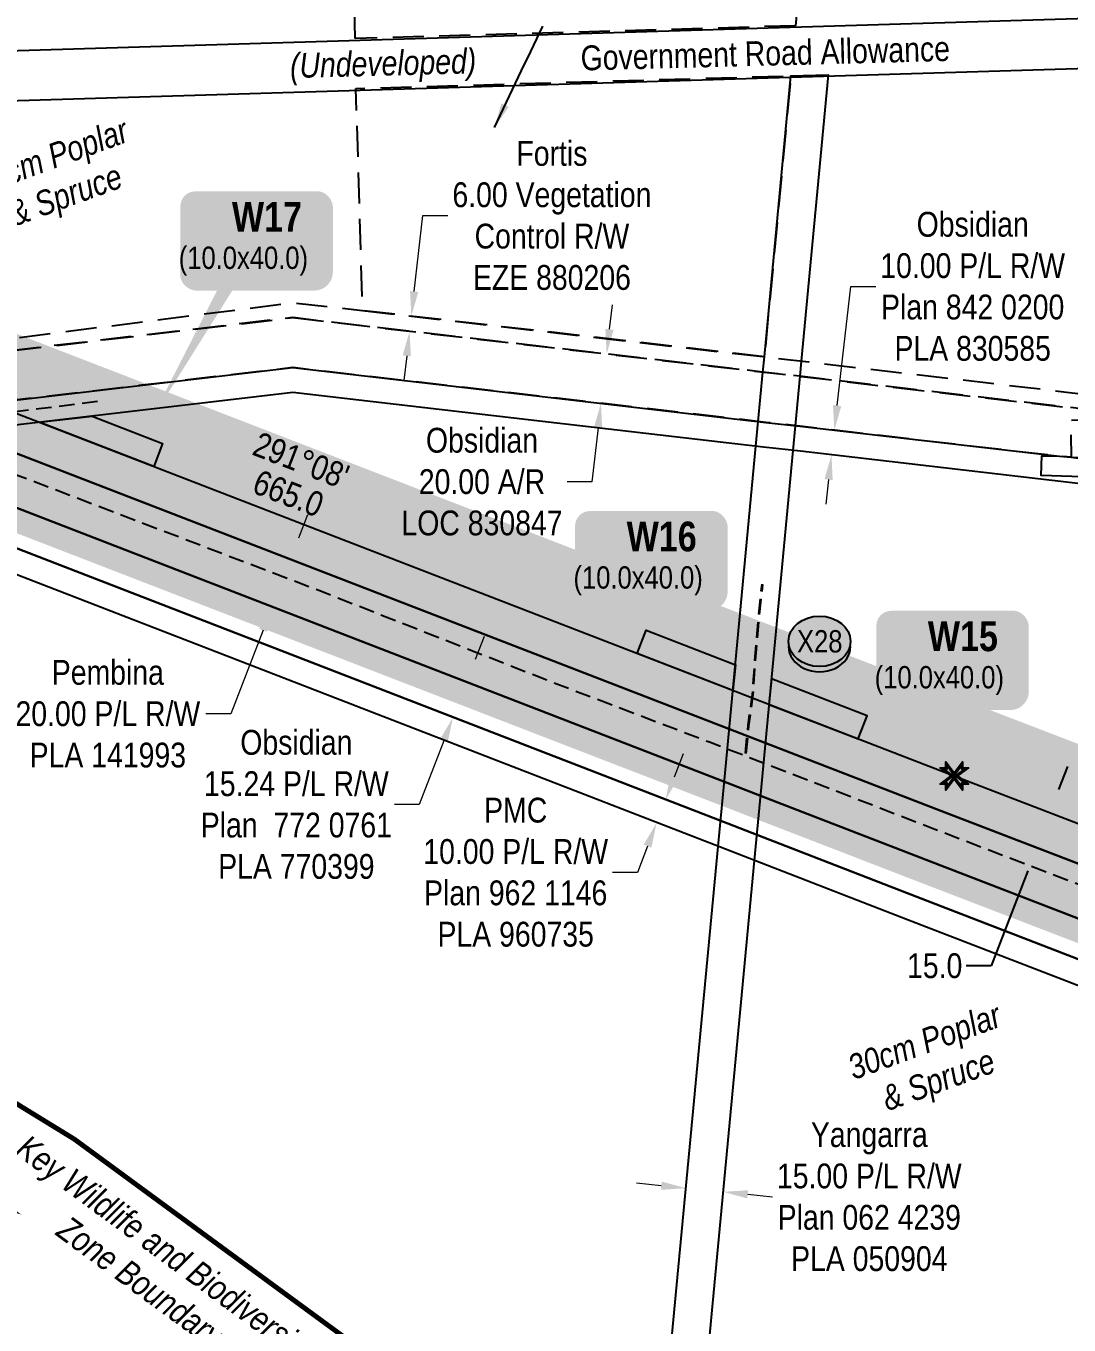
# Model space of a CAD drawing. Extents: x 633209 to 644713, y 5826006 to 5832721.
# Drawn here: x 640617 to 641038, y 5830457 to 5830980 of the extents above; entities that cross this region are included whole.
import ezdxf
from ezdxf.enums import TextEntityAlignment as Align

# ---------------------------------------------------------------- set-up
doc = ezdxf.new("R2010")
doc.units = 0
doc.header["$LTSCALE"] = 5
doc.header["$PDSIZE"] = 0.5
for name, pattern in [('DASHDOT2', [12.7, 6.35, -3.175, 0, -3.175]), ('foc-ACCESSROAD', [3.75, 2.5, -1.25]), ('foc-FLOWLINE', [3.75, 2.5, -1.25]), ('foc-WHEELTRACKS', [2, 0.4, -1.6]), ('UG_PIPE', [1.875, 1.25, -0.625])]:
    doc.linetypes.add(name, pattern=pattern)
doc.layers.get('Defpoints').update_dxf_attribs({"color": 9})
for name, color, linetype in [('AS-PIPE-UG', 44, 'UG_PIPE'), ('AS-WILDLIFE', 131, 'DASHDOT2'), ('C-AR', 13, 'foc-ACCESSROAD'), ('C-RW', 13, 'Continuous'), ('F-EZE', 190, 'foc-FLOWLINE'), ('F-RW', 190, 'Continuous'), ('F-WS', 190, 'foc-ACCESSROAD'), ('L-BD1', 253, 'Continuous'), ('L-MON', 1, 'Continuous'), ('L-ROAD-T', 7, 'Continuous'), ('L-SEC', 7, 'Continuous'), ('P-BUFFER-H 30m', 51, 'Continuous'), ('P-CROSSINGS', 250, 'Continuous'), ('P-PROPOSED', 10, 'Continuous'), ('P-PROPOSED-H', 21, 'Continuous'), ('P-TEMP-BLOCKS', 250, 'Continuous'), ('P-TEMP-H', 41, 'Continuous'), ('P-TEMP_WORKSPACE', 46, 'Continuous'), ('P-TXT', 4, 'Continuous'), ('T-BUSH-T', 110, 'Continuous'), ('T-WATER-P3', 160, 'foc-WHEELTRACKS')]:
    doc.layers.add(name, color=color, linetype=linetype)
for name, color, linetype, lineweight in [('C-AR-T', 13, 'Continuous', 9), ('C-FLOWLINE-T', 13, 'Continuous', 9), ('C-RW-T', 13, 'Continuous', 9), ('F-EZE-T', 190, 'Continuous', 9), ('F-RW-T', 190, 'Continuous', 9), ('T-TEXT', 48, 'Continuous', 18)]:
    doc.layers.add(name, color=color, linetype=linetype, lineweight=lineweight)
doc.styles.add('175L', font='ARIALN.TTF', dxfattribs={"height": 20})
doc.styles.add('80', font='ARIALN.TTF', dxfattribs={"height": 10})
doc.styles.add('80CG', font='ARIALN.TTF', dxfattribs={"height": 10})
doc.styles.add('80L', font='ARIALN.TTF', dxfattribs={"height": 10})
doc.styles.add('80LS', font='ARIALNI.TTF', dxfattribs={"height": 10})
doc.styles.add('BOLD', font='ARIALNB.TTF')
doc.styles.add('Crossing', font='ARIALN.TTF', dxfattribs={"height": 10})
doc.styles.add('foc-LtypeFont', font='ARIALN.TTF', dxfattribs={"height": 7.35})
doc.styles.add('MtXpl_Arial_Narrow', font='ARIALNI.TTF')
doc.linetypes.add('foc-TOPO-flowdirection-NOLINE', pattern='A,0,[">",foc-LtypeFont,S=0.3,R=0,X=0,Y=-0.945],-20,[">",foc-LtypeFont,S=0.3,R=0,X=0,Y=-0.945],0', length=20)
doc.dimstyles.new('Compass 5 000', dxfattribs={"dimscale": 5, "dimtxt": 9, "dimasz": 2, "dimexe": 0.2, "dimexo": 0.0625, "dimgap": 0.5, "dimtad": 0, "dimtih": 1, "dimtoh": 1, "dimzin": 0, "dimdsep": 46, "dimtxsty": '80CG', "dimcen": 0.1, "dimse1": 1, "dimse2": 1, "dimclrd": 256, "dimclrt": 256, "dimaunit": 1, "dimadec": 4, "dimazin": 0, "dimtfac": 0.06, "dimtofl": 0, "dimtmove": 0, "dimatfit": 1, "dimfxl": 0.2, "dimtolj": 1, "dimtzin": 0, "dimlwd": -1, "dimarcsym": 0})

# ---------------------------------------------------------------- blocks, each defined once
blk = doc.blocks.new('*D388')
at = {"layer": 'C-AR-T', "transparency": 16777216}
for p, q in [((640852.5, 5830858), (640853.65, 5830867.93)), ((640847.9, 5830818.26), (640845.39, 5830796.54)), ((640845.39, 5830796.54), (640835.39, 5830796.54))]:
    blk.add_line(p, q, dxfattribs=at)
for points in [[(640850.85, 5830858.19), (640854.16, 5830857.81), (640851.35, 5830848.07)], [(640846.25, 5830818.45), (640849.56, 5830818.06), (640849.05, 5830828.19)]]:
    blk.add_solid(points, dxfattribs=at)
at = {"layer": 'Defpoints', "color": 0, "transparency": 16777216}
for p in [(640785.6, 5830855.68), (640851.35, 5830848.07), (640783.3, 5830835.8)]:
    blk.add_point(p, dxfattribs=at)
at = {"layer": 'C-AR-T', "transparency": 16777216, "insert": (640801.09, 5830796.54), "char_height": 10, "attachment_point": 5, "style": '80CG'}
blk.add_mtext('\\A1;Obsidian\\P20.00 A/R\\PLOC 830847', dxfattribs=at)
blk = doc.blocks.new('*D428')
at = {"layer": 'C-FLOWLINE-T', "transparency": 16777216}
for p, q in [((640944.3, 5830827.23), (640949.86, 5830875.27)), ((640949.86, 5830875.27), (640959.86, 5830875.27)), ((640940.85, 5830797.43), (640939.7, 5830787.5))]:
    blk.add_line(p, q, dxfattribs=at)
for points in [[(640942.64, 5830827.43), (640945.95, 5830827.04), (640943.15, 5830817.3)], [(640939.19, 5830797.62), (640942.5, 5830797.24), (640942, 5830807.37)]]:
    blk.add_solid(points, dxfattribs=at)
at = {"layer": 'Defpoints', "color": 0, "transparency": 16777216}
for p in [(640998.67, 5830810.87), (640942, 5830807.37), (640997.52, 5830800.94)]:
    blk.add_point(p, dxfattribs=at)
at = {"layer": 'C-FLOWLINE-T', "transparency": 16777216, "insert": (640998.95, 5830875.27), "char_height": 10, "attachment_point": 5, "style": '80CG'}
blk.add_mtext('\\A1;Obsidian\\P10.00 P/L R/W\\PPlan 842 0200\\PPLA 830585', dxfattribs=at)
blk = doc.blocks.new('*D433')
at = {"layer": 'C-RW-T', "transparency": 16777216}
for p, q in [((640798.44, 5830724.99), (640802.05, 5830734.32)), ((640785.73, 5830692.15), (640775.78, 5830666.42)), ((640775.78, 5830666.42), (640765.78, 5830666.42))]:
    blk.add_line(p, q, dxfattribs=at)
for points in [[(640796.89, 5830725.59), (640800, 5830724.39), (640794.84, 5830715.66)], [(640784.18, 5830692.75), (640787.29, 5830691.55), (640789.34, 5830701.47)]]:
    blk.add_solid(points, dxfattribs=at)
at = {"layer": 'Defpoints', "color": 0, "transparency": 16777216}
for p in [(640743.52, 5830735.52), (640738.03, 5830721.33), (640794.84, 5830715.66)]:
    blk.add_point(p, dxfattribs=at)
at = {"layer": 'C-RW-T', "transparency": 16777216, "insert": (640726.24, 5830666.42), "char_height": 10, "attachment_point": 5, "style": '80CG'}
blk.add_mtext('\\A1;Obsidian\\P15.24 P/L R/W\\PPlan  772 0761\\PPLA 770399', dxfattribs=at)
blk = doc.blocks.new('*D519')
at = {"layer": 'Defpoints', "color": 0, "transparency": 16777216}
for p in [(640883.35, 5830511.78), (640858.69, 5830264.58), (640873.61, 5830263.09)]:
    blk.add_point(p, dxfattribs=at)
at = {"layer": 'F-RW-T', "transparency": 16777216}
for p, q in [((640873.4, 5830512.77), (640863.45, 5830513.76)), ((640908.22, 5830509.3), (640918.17, 5830508.3))]:
    blk.add_line(p, q, dxfattribs=at)
for points in [[(640873.56, 5830514.43), (640873.23, 5830511.11), (640883.35, 5830511.78)], [(640908.39, 5830510.95), (640908.06, 5830507.64), (640898.27, 5830510.29)]]:
    blk.add_solid(points, dxfattribs=at)
at = {"layer": 'F-RW-T', "transparency": 16777216, "insert": (640957.26, 5830508.3), "char_height": 10, "attachment_point": 5, "style": '80CG'}
blk.add_mtext('\\A1;Yangarra \\P15.00 P/L R/W\\PPlan 062 4239\\PPLA 050904', dxfattribs=at)
blk = doc.blocks.new('*D520')
at = {"layer": 'Defpoints', "color": 0, "transparency": 16777216}
for p in [(640645.1, 5830757.28), (640641.49, 5830747.97), (640871.47, 5830659.01)]:
    blk.add_point(p, dxfattribs=at)
at = {"layer": 'F-RW-T', "transparency": 16777216}
for p, q in [((640878.68, 5830677.65), (640882.29, 5830686.98)), ((640867.86, 5830649.68), (640863.76, 5830639.09)), ((640863.76, 5830639.09), (640853.76, 5830639.09))]:
    blk.add_line(p, q, dxfattribs=at)
for points in [[(640877.13, 5830678.25), (640880.24, 5830677.05), (640875.07, 5830668.32)], [(640866.31, 5830650.28), (640869.42, 5830649.08), (640871.47, 5830659.01)]]:
    blk.add_solid(points, dxfattribs=at)
at = {"layer": 'F-RW-T', "transparency": 16777216, "insert": (640814.68, 5830639.09), "char_height": 10, "attachment_point": 5, "style": '80CG'}
blk.add_mtext('\\A1;PMC\\P10.00 P/L R/W\\PPlan 962 1146\\PPLA 960735', dxfattribs=at)
blk = doc.blocks.new('*D521')
at = {"layer": 'Defpoints', "color": 0, "transparency": 16777216}
for p in [(640683.14, 5830780.35), (640723.65, 5830764.67), (640675.92, 5830761.68)]:
    blk.add_point(p, dxfattribs=at)
at = {"layer": 'F-RW-T', "transparency": 16777216}
for p, q in [((640727.26, 5830774), (640730.87, 5830783.32)), ((640712.82, 5830736.68), (640699.77, 5830702.97)), ((640699.77, 5830702.97), (640689.77, 5830702.97))]:
    blk.add_line(p, q, dxfattribs=at)
for points in [[(640725.7, 5830774.6), (640728.81, 5830773.4), (640723.65, 5830764.67)], [(640711.26, 5830737.28), (640714.37, 5830736.08), (640716.42, 5830746.01)]]:
    blk.add_solid(points, dxfattribs=at)
at = {"layer": 'F-RW-T', "transparency": 16777216, "insert": (640650.23, 5830702.97), "char_height": 10, "attachment_point": 5, "style": '80CG'}
blk.add_mtext('\\A1;Pembina\\P20.00 P/L R/W\\PPLA 141993', dxfattribs=at)
blk = doc.blocks.new('*U563')
at = {"true_color": 0xff8aff}
h = blk.add_hatch(color=211, dxfattribs=at)
edge = h.paths.add_edge_path()
edge.add_line((-24, -20), (24, -20))
edge.add_arc((24, -14), 6, 270, 360)
edge.add_line((30, -14), (30, 12.5))
edge.add_arc((24, 12.5), 6, 0, 90)
edge.add_line((24, 18.5), (-24, 18.5))
edge.add_arc((-24, 12.5), 6, 90, 180)
edge.add_line((-30, 12.5), (-30, -14))
edge.add_arc((-24, -14), 6, 180, 270)
at = {"color": 250, "flags": 128}
blk.add_lwpolyline([(-24, -20, 3, 3, 0), (24, -20, 3, 3, 0.414214), (30, -14, 3, 3, 0), (30, 12.5, 3, 0, 0.414214), (24, 18.5, 0, 0, 0), (-24, 18.5, 0, 0, 0.414214), (-30, 12.5, 0, 0, 0), (-30, -14, 0, 3, 0.414214)], format="xyseb", close=True, dxfattribs=at)
at = {"flags": 128}
blk.add_lwpolyline([(-20.15, -12.92, 0, 7.5, 0), (0, 0, 0, 0, 0)], format="xyseb", dxfattribs=at)
at = {"color": 250}
for tag, p, height, style in [('TEMP_AREA_W1_001', (-9.21, 2.24), 12, 'BOLD'), ('ENTER_TEXT_001', (-30.66, -12.78), 9, '80')]:
    blk.add_attdef(tag, p, '', height=height, dxfattribs=dict(at, style=style))
blk = doc.blocks.new('TEMP')
h = blk.add_hatch(color=255)
h.dxf.hatch_style = 1
h.paths.add_polyline_path([(-1.15, -0.67), (-0.67, -0.67), (-0.67, -1.15), (0, -0.25), (0.67, -1.15), (0.67, -0.67), (1.15, -0.67), (0.25, 0), (1.15, 0.67), (0.67, 0.67), (0.67, 1.15), (0, 0.25), (-0.67, 1.15), (-0.67, 0.67), (-1.15, 0.67), (-0.25, 0)])
h.paths.add_polyline_path([(0.57, 0.85), (0.57, 0.57), (0.85, 0.57), (0.08, 0), (0.85, -0.57), (0.57, -0.57), (0.57, -0.85), (0, -0.08), (-0.57, -0.85), (-0.57, -0.57), (-0.85, -0.57), (-0.08, 0), (-0.85, 0.57), (-0.57, 0.57), (-0.57, 0.85), (0, 0.08)], flags=16)
h = blk.add_hatch(color=1)
h.dxf.hatch_style = 1
h.paths.add_polyline_path([(-0.07, -0.01), (-0.08, 0), (-0.85, -0.57), (-0.57, -0.57), (-0.57, -0.85), (0.07, 0.01), (0.08, 0), (0.85, 0.57), (0.57, 0.57), (0.57, 0.85)])
at = {"color": 1}
for p, q in [((-0.08, 0), (0.08, 0)), ((0, 0.08), (0, -0.08))]:
    blk.add_line(p, q, dxfattribs=at)
at = {"color": 255, "flags": 128}
blk.add_lwpolyline([(-0.25, 0), (-1.15, 0.67), (-0.67, 0.67), (-0.67, 1.15), (0, 0.25), (0.67, 1.15), (0.67, 0.67), (1.15, 0.67), (0.25, 0), (1.15, -0.67), (0.67, -0.67), (0.67, -1.15), (0, -0.25), (-0.67, -1.15), (-0.67, -0.67), (-1.15, -0.67)], close=True, dxfattribs=at)
at = {"color": 1, "flags": 128}
blk.add_lwpolyline([(-0.08, 0), (-0.85, 0.57), (-0.57, 0.57), (-0.57, 0.85), (0, 0.08), (0.57, 0.85), (0.57, 0.57), (0.85, 0.57), (0.08, 0), (0.85, -0.57), (0.57, -0.57), (0.57, -0.85), (0, -0.08), (-0.57, -0.85), (-0.57, -0.57), (-0.85, -0.57)], close=True, dxfattribs=at)
blk = doc.blocks.new('*D571')
at = {"layer": 'Defpoints', "color": 0, "transparency": 16777216}
for p in [(640760.15, 5830864.73), (640772.6, 5830863.3), (640759.45, 5830858.69)]:
    blk.add_point(p, dxfattribs=at)
at = {"layer": 'F-EZE-T', "transparency": 16777216}
for p, q in [((640773.74, 5830873.24), (640777.26, 5830903.84)), ((640777.26, 5830903.84), (640787.26, 5830903.84)), ((640770.76, 5830847.32), (640769.61, 5830837.39))]:
    blk.add_line(p, q, dxfattribs=at)
for points in [[(640772.08, 5830873.43), (640775.4, 5830873.04), (640772.6, 5830863.3)], [(640769.1, 5830847.51), (640772.41, 5830847.13), (640771.9, 5830857.26)]]:
    blk.add_solid(points, dxfattribs=at)
at = {"layer": 'F-EZE-T', "transparency": 16777216, "insert": (640829.29, 5830903.84), "char_height": 10, "attachment_point": 5, "style": '80CG'}
blk.add_mtext('\\A1;Fortis\\P6.00 Vegetation\\PControl R/W\\PEZE 880206', dxfattribs=at)
blk = doc.blocks.new('*U572')
at = {"true_color": 0xff8aff}
h = blk.add_hatch(color=211, dxfattribs=at)
edge = h.paths.add_edge_path()
edge.add_line((-24, -20), (24, -20))
edge.add_arc((24, -14), 6, 270, 360)
edge.add_line((30, -14), (30, 12.5))
edge.add_arc((24, 12.5), 6, 0, 90)
edge.add_line((24, 18.5), (-24, 18.5))
edge.add_arc((-24, 12.5), 6, 90, 180)
edge.add_line((-30, 12.5), (-30, -14))
edge.add_arc((-24, -14), 6, 180, 270)
at = {"color": 250, "flags": 128}
blk.add_lwpolyline([(-24, -20, 3, 3, 0), (24, -20, 3, 3, 0.414214), (30, -14, 3, 3, 0), (30, 12.5, 3, 0, 0.414214), (24, 18.5, 0, 0, 0), (-24, 18.5, 0, 0, 0.414214), (-30, 12.5, 0, 0, 0), (-30, -14, 0, 3, 0.414214)], format="xyseb", close=True, dxfattribs=at)
at = {"flags": 128}
blk.add_lwpolyline([(-42.34, -74.58, 0, 7.5, 0), (0, 0, 0, 0, 0)], format="xyseb", dxfattribs=at)
at = {"color": 250}
for tag, p, height, style in [('TEMP_AREA_W1_001', (-9.21, 2.24), 12, 'BOLD'), ('ENTER_TEXT_001', (-30.66, -12.78), 9, '80')]:
    blk.add_attdef(tag, p, '', height=height, dxfattribs=dict(at, style=style))
blk = doc.blocks.new('xing2')
h = blk.add_hatch(color=50)
h.dxf.hatch_style = 1
edge = h.paths.add_edge_path()
edge.add_ellipse((0, 0), major_axis=(-12.5, 0), ratio=0.816297, start_angle=0, end_angle=360)
h = blk.add_hatch(color=250)
h.dxf.hatch_style = 1
edge = h.paths.add_edge_path()
edge.add_ellipse((0, -2.05), major_axis=(-12.5, 0), ratio=0.816297, start_angle=0, end_angle=180)
edge.add_line((12.5, -2.05), (12.5, 0))
edge.add_ellipse((0, 0), major_axis=(-12.5, 0), ratio=0.816297, start_angle=0, end_angle=180, ccw=False)
edge.add_line((-12.5, 0), (-12.5, -2.05))
at = {"color": 250}
blk.add_ellipse((0, 0), major_axis=(-12.5, 0), ratio=0.816297, dxfattribs=at)
blk.add_ellipse((0, -2.05), major_axis=(-12.5, 0), ratio=0.816297, start_param=0, end_param=3.141593, dxfattribs=at)
at = {"color": 250, "style": 'Crossing'}
blk.add_attdef('CROSSING', text='', height=9, dxfattribs=at).set_placement((0.09, 0.02), align=Align.MIDDLE_CENTER)
at = {"color": 250, "style": 'Crossing', "flags": 1}
for tag, p in [('OWNER', (0.09, -12.49)), ('DESCRIPTION', (0.09, -25.77)), ('LOCATION', (0.09, -39.3)), ('DWG_REF', (0.09, -52.84))]:
    blk.add_attdef(tag, text='', height=9, dxfattribs=at).set_placement(p, align=Align.MIDDLE_CENTER)
blk = doc.blocks.new('*D686')
at = {"layer": 'Defpoints', "color": 0, "transparency": 16777216}
for p in [(641033.76, 5830661.69), (641024.73, 5830649.1), (641028.38, 5830647.69)]:
    blk.add_point(p, dxfattribs=at)
at = {"layer": 'P-TXT', "transparency": 16777216}
for p, q in [((641033.7, 5830672.43), (641037.29, 5830681.76)), ((641021.14, 5830639.76), (641006.38, 5830601.39)), ((641006.38, 5830601.39), (640996.38, 5830601.39))]:
    blk.add_line(p, q, dxfattribs=at)
for points in [[(641032.14, 5830673.02), (641035.25, 5830671.83), (641030.11, 5830663.09)], [(641019.58, 5830640.36), (641022.69, 5830639.16), (641024.73, 5830649.1)]]:
    blk.add_solid(points, dxfattribs=at)
at = {"layer": 'P-TXT', "transparency": 16777216, "insert": (640983.63, 5830601.39), "char_height": 10, "attachment_point": 5, "style": '80CG'}
blk.add_mtext('\\A1;15.0', dxfattribs=at)

msp = doc.modelspace()

# ---------------------------------------------------------------- hatches: boundary and pattern name
at = {"layer": 'P-BUFFER-H 30m'}
h = msp.add_hatch(color=256, dxfattribs=at)
h.dxf.hatch_style = 1
edge = h.paths.add_edge_path()
edge.add_arc((641305.951, 5830540.963), 29.991, 248.96769, 271.61528, ccw=False)
edge.add_line((641295.188, 5830512.971), (641233.56, 5830536.667))
edge.add_arc((641244.324, 5830564.66), 29.991, 216.2181, 248.96769, ccw=False)
edge.add_line((641220.128, 5830546.939), (641209.223, 5830561.829))
edge.add_line((641209.223, 5830561.829), (641159.802, 5830566.259))
edge.add_arc((641162.479, 5830596.13), 29.991, 248.96769, 264.87832, ccw=False)
edge.add_line((641151.716, 5830568.137), (640975.362, 5830635.948))
edge.add_arc((640986.125, 5830663.94), 29.991, 248.87098, 248.96769, ccw=False)
edge.add_line((640975.314, 5830635.966), (640348.12, 5830878.345))
edge.add_arc((640358.931, 5830906.319), 29.991, 198.52757, 248.87098, ccw=False)
edge.add_line((640330.495, 5830896.789), (640257.179, 5830894.613))
edge.add_arc((640256.289, 5830924.59), 29.991, 248.83523, 271.70038, ccw=False)
edge.add_line((640245.461, 5830896.623), (640209.473, 5830910.556))
edge.add_arc((640213.879, 5830932.128), 22.017, 191.30739, 258.45653, ccw=False)
edge.add_line((640192.289, 5830927.811), (640172.918, 5830927.236))
edge.add_arc((640172.028, 5830957.213), 29.991, 248.83523, 271.70038, ccw=False)
edge.add_line((640161.2, 5830929.246), (640143.131, 5830936.241))
edge.add_line((640143.131, 5830936.241), (640395.449, 5830943.726))
edge.add_line((640395.449, 5830943.726), (640396.438, 5830940.053))
edge.add_line((640396.438, 5830940.053), (641002.306, 5830705.915))
edge.add_line((641002.306, 5830705.915), (641172.757, 5830640.375))
edge.add_line((641172.757, 5830640.375), (641236.176, 5830634.691))
edge.add_arc((641233.498, 5830604.82), 29.991, 36.2181, 84.87832, ccw=False)
edge.add_line((641257.694, 5830622.54), (641272.807, 5830601.904))
edge.add_line((641272.807, 5830601.904), (641304.577, 5830589.688))
edge.add_line((641304.577, 5830589.688), (641306.797, 5830510.985))
at = {"layer": 'P-PROPOSED-H'}
h = msp.add_hatch(color=256, dxfattribs=at)
h.dxf.hatch_style = 1
h.paths.add_polyline_path([(640258.875, 5830939.669), (640364.638, 5830942.808), (640371.433, 5830917.564), (640991.519, 5830677.932), (641165.905, 5830610.878), (641233.498, 5830604.82), (641253.818, 5830577.075), (641305.493, 5830557.205), (641305.951, 5830540.963), (641244.324, 5830564.66), (641225.407, 5830590.49), (641162.479, 5830596.13), (640986.125, 5830663.94), (640358.931, 5830906.319), (640353.238, 5830927.468), (640256.289, 5830924.59), (640220.301, 5830938.524)])
at = {"layer": 'P-TEMP-H'}
h = msp.add_hatch(color=256, dxfattribs=at)
h.dxf.hatch_style = 1
h.paths.add_polyline_path([(640643.859, 5830823.002), (640672.325, 5830812.001), (640668.722, 5830802.676), (640622.59, 5830820.504)])
h = msp.add_hatch(color=256, dxfattribs=at)
h.dxf.hatch_style = 1
h.paths.add_polyline_path([(640902.271, 5830712.421), (640863.658, 5830727.344), (640867.261, 5830736.668), (640903.246, 5830722.762)])
h = msp.add_hatch(color=256, dxfattribs=at)
h.dxf.hatch_style = 1
h.paths.add_polyline_path([(640916.803, 5830706.806), (640952.788, 5830692.899), (640956.391, 5830702.224), (640917.778, 5830717.146)])

# ---------------------------------------------------------------- linework, layer by layer
at = {"layer": 'AS-PIPE-UG', "flags": 128}
for points in [[(640462.92, 5830807.903), (640477.216, 5830809.349), (640493.354, 5830811.085), (640510.175, 5830813.301), (640529.764, 5830815.315), (640552.591, 5830818), (640576.763, 5830820.717), (640596.941, 5830822.994), (640623.658, 5830826.193), (640647.382, 5830829.204)], [(640907.343, 5830687.146), (640908.382, 5830698.268), (640910.181, 5830710.841), (640911.284, 5830726.056), (640912.436, 5830740.482), (640914.023, 5830755.214)], [(640907.63, 5830687.014), (640908.687, 5830698.122), (640910.483, 5830710.732), (640911.466, 5830726.111), (640912.699, 5830740.374), (640914.34, 5830755.076)]]:
    msp.add_lwpolyline(points, dxfattribs=at)
at = {"layer": 'AS-WILDLIFE', "const_width": 2, "flags": 128}
msp.add_lwpolyline([(639231.617, 5831835.436), (639239.625, 5831815.5), (639276.062, 5831724.5), (639379.5, 5831519), (639465.875, 5831377.5), (639519.313, 5831290), (639668.25, 5831091.5), (639763.312, 5830982.5), (639825.563, 5830943.5), (639928.75, 5830896), (639970.125, 5830891), (639995, 5830888), (640036.813, 5830853.5), (640090.25, 5830774), (640123.375, 5830736), (640137.812, 5830719.5), (640174, 5830700.5), (640211.062, 5830688), (640215.125, 5830686.5), (640221.375, 5830686), (640281.25, 5830683.5), (640315.625, 5830680.5), (640367.813, 5830675.5), (640439.688, 5830652.5), (640636.75, 5830531.5), (640996, 5830268), (641018, 5830235.5), (641022.75, 5830228.5), (641044.937, 5830173.5), (641044.188, 5830172.5), (641030.438, 5830152.5), (640980.187, 5830135.5), (640924.563, 5830157), (640918.437, 5830159.5), (640898.75, 5830170.5), (640649.375, 5830308.5), (640486.25, 5830390), (640458.25, 5830404), (640432.375, 5830410.5), (640371.187, 5830426.5), (640346.563, 5830433.5), (640289.125, 5830450), (640170.25, 5830450.5), (640152, 5830450.5), (640141.688, 5830453), (640090.625, 5830464), (640039.062, 5830487.5), (639997.125, 5830527), (639959, 5830602), (639942.187, 5830630), (639932.125, 5830647), (639892.5, 5830670), (639890.687, 5830671), (639824.375, 5830679), (639764.25, 5830697), (639762.812, 5830697.5), (639725.937, 5830737), (639721.625, 5830740), (639663.5, 5830781), (639591.313, 5830814.5), (639585.721, 5830814.579)], dxfattribs=at)
at = {"layer": 'C-AR', "flags": 128}
msp.add_lwpolyline([(640724.77, 5830862.703), (640917.421, 5830840.419), (640932.312, 5830838.697), (641074.35, 5830822.26), (641038.295, 5830821.226), (641038.72, 5830806.428), (641033.897, 5830806.795), (640930.43, 5830818.771), (640915.542, 5830820.494), (640724.787, 5830842.574), (640504.325, 5830816.678), (640504.024, 5830828.353), (640503.813, 5830836.749), (640724.77, 5830862.703)], close=True, dxfattribs=at)
at = {"layer": 'C-RW'}
for points in [[(641197.091, 5830805.053), (641194.487, 5830793.061), (641160.971, 5830794.26), (641050.765, 5830798.2), (641038.944, 5830798.617), (641026.58, 5830799.053), (641026.854, 5830807.043), (641033.897, 5830806.795), (641038.72, 5830806.428), (641160.742, 5830802.266), (641188.089, 5830801.29), (641188.854, 5830804.817), (641195.422, 5830835.118), (641207.088, 5830968.34), (641214.3, 5830968.549), (641215.132, 5830968.573), (641203.341, 5830833.901), (641201.718, 5830826.35), (641197.091, 5830805.053)], [(640304.796, 5830793.241), (640493.237, 5830815.376), (640514.524, 5830817.876), (640724.787, 5830842.574), (640915.542, 5830820.494), (640930.43, 5830818.771), (641033.897, 5830806.795), (641038.72, 5830806.428), (641051.518, 5830804.743), (641050.765, 5830798.2), (641050.374, 5830794.818), (641039.014, 5830796.134), (640929.49, 5830808.814), (640914.602, 5830810.537), (640724.803, 5830832.51), (640515.69, 5830807.947), (640494.403, 5830805.447), (640309.916, 5830783.777), (640260.952, 5830725.478), (640253.304, 5830731.911)]]:
    msp.add_lwpolyline(points, close=True, dxfattribs=at)
for points in [[(640551.136, 5830810.123), (640901.684, 5830674.463), (640916.208, 5830668.843), (640981.874, 5830643.431), (641178.301, 5830567.634)], [(641176.866, 5830551.858), (640976.382, 5830629.224), (640914.718, 5830653.117), (640900.195, 5830658.744), (640518.712, 5830806.325)]]:
    msp.add_lwpolyline(points, dxfattribs=at)
at = {"layer": 'F-EZE', "flags": 128}
msp.add_lwpolyline([(640752.962, 5830865.561), (640914.954, 5830846.913), (640932.89, 5830844.826), (641116.207, 5830823.459), (641074.35, 5830822.26), (640929.274, 5830839.048), (640914.375, 5830840.773), (640914.375, 5830840.773), (640724.77, 5830862.703), (640503.813, 5830836.749), (640487.338, 5830834.814), (640479.183, 5830837.972), (640503.163, 5830840.777), (640503.703, 5830840.84), (640521.797, 5830842.937), (640724.765, 5830868.741), (640752.962, 5830865.561)], close=True, dxfattribs=at)
at = {"layer": 'F-RW'}
for points in [[(640841.805, 5830053.485), (640844.676, 5830083.846), (640851.38, 5830151.055), (640864.38, 5830310.632), (640896.34, 5830649.537), (640898.858, 5830676.23), (640911.557, 5830810.89), (640912.496, 5830820.847), (640914.375, 5830840.773), (640914.954, 5830846.913), (640925.636, 5830960.191), (640940.739, 5830960.628), (640929.852, 5830845.179), (640929.274, 5830839.048), (640927.395, 5830819.122), (640926.456, 5830809.165), (640913.39, 5830670.614), (640910.872, 5830643.909), (640879.367, 5830309.838), (640866.494, 5830151.497), (640859.602, 5830082.4), (640856.91, 5830053.928)], [(640518.712, 5830806.325), (640900.195, 5830658.744), (640914.718, 5830653.117), (640976.382, 5830629.224), (641176.866, 5830551.858)], [(641173.361, 5830542.495), (640972.626, 5830619.981), (640913.743, 5830642.797), (640899.221, 5830648.422), (640504.728, 5830801.02)]]:
    msp.add_lwpolyline(points, dxfattribs=at)
msp.add_lwpolyline([(640986.125, 5830663.94), (641305.951, 5830540.963), (641306.562, 5830519.308), (641221.683, 5830551.156), (641215.863, 5830553.368), (641196.343, 5830560.783), (641191.462, 5830562.638), (641188.089, 5830563.92), (641182.324, 5830566.105), (641181.701, 5830566.341), (641178.301, 5830567.634), (640981.874, 5830643.431), (640916.208, 5830668.843), (640901.684, 5830674.463), (640551.136, 5830810.123), (640531.177, 5830817.854), (640504.024, 5830828.353), (640491.172, 5830833.329), (640479.183, 5830837.972), (640376.93, 5830877.929), (640342.261, 5830891.326), (640328.691, 5830941.741), (640348.947, 5830943.41), (640358.931, 5830906.319)], close=True, dxfattribs=at)
at = {"layer": 'F-WS'}
msp.add_lwpolyline([(640935.108, 5831060.624), (640927.539, 5830980.365), (640750, 5830975.227), (640747.99, 5831057.919)], dxfattribs=at)
at = {"layer": 'F-WS', "flags": 128}
msp.add_lwpolyline([(640914.954, 5830846.913), (640752.962, 5830865.561), (640750.276, 5830955.114), (640925.636, 5830960.191), (640914.954, 5830846.913)], close=True, dxfattribs=at)
at = {"layer": 'L-SEC'}
for p, q in [((640498.78, 5830966.913), (641293.262, 5830990.954)), ((640499.377, 5830946.808), (641293.829, 5830970.852))]:
    msp.add_line(p, q, dxfattribs=at)
at = {"layer": 'P-PROPOSED', "flags": 128}
msp.add_lwpolyline([(640258.875, 5830939.669), (640364.638, 5830942.808), (640371.433, 5830917.564), (640991.519, 5830677.932), (641165.905, 5830610.878), (641233.498, 5830604.82), (641253.818, 5830577.075), (641305.493, 5830557.205), (641305.951, 5830540.963), (641244.324, 5830564.66), (641225.407, 5830590.49), (641162.479, 5830596.13), (640986.125, 5830663.94), (640358.931, 5830906.319), (640353.238, 5830927.468), (640256.289, 5830924.59), (640220.301, 5830938.524)], close=True, dxfattribs=at)
at = {"layer": 'P-TEMP_WORKSPACE', "flags": 128}
for points in [[(640643.859, 5830823.002), (640672.325, 5830812.001), (640668.722, 5830802.676), (640622.59, 5830820.504)], [(640902.271, 5830712.421), (640863.658, 5830727.344), (640867.261, 5830736.668), (640903.246, 5830722.762)], [(640916.803, 5830706.806), (640952.788, 5830692.899), (640956.391, 5830702.224), (640917.778, 5830717.146)]]:
    msp.add_lwpolyline(points, close=True, dxfattribs=at)
at = {"layer": 'T-WATER-P3', "linetype": 'foc-TOPO-flowdirection-NOLINE', "flags": 128}
msp.add_lwpolyline([(641157.149, 5830181.047), (641139.934, 5830186.552), (641114.461, 5830200.34), (641053.143, 5830238.473), (641043.37, 5830248.645), (641026.162, 5830273.636), (640992.86, 5830302.109), (640952.517, 5830323.045), (640882.909, 5830378.284), (640868.764, 5830385.043), (640850.904, 5830388.063), (640809.967, 5830388.204), (640795.032, 5830396.333), (640761.984, 5830430.04), (640736.224, 5830449.448), (640671.191, 5830484.367), (640561.626, 5830517.784), (640549.574, 5830525.594), (640530.865, 5830549.926), (640514.958, 5830554.784), (640495.277, 5830555.444), (640479.893, 5830560.825), (640466.662, 5830569.156), (640449.258, 5830572.114), (640401.302, 5830558.371), (640380.836, 5830558.246), (640361.867, 5830560.545), (640347.334, 5830566.779), (640321.782, 5830583.114), (640306.203, 5830588.561), (640286.587, 5830588.895), (640269.707, 5830592.246), (640197.227, 5830623.547), (640151.544, 5830637.536), (640116.277, 5830644.885), (640083.554, 5830654.14), (640069.41, 5830661.028), (640057.55, 5830669.101), (640055.804, 5830684.657), (640058.889, 5830702.711), (640058.373, 5830722.129), (640052.312, 5830736.886), (640045.28, 5830748.898), (639983.616, 5830793.175), (639953.239, 5830805.445), (639890.862, 5830826.118), (639851.041, 5830847.381), (639842.322, 5830854.809), (639833.452, 5830869.019), (639816.295, 5830877.812), (639806.907, 5830889.879), (639794.915, 5830898.409), (639766.893, 5830910.554), (639754.383, 5830917.578), (639738.609, 5830922.631), (639710.192, 5830935.43), (639698.394, 5830944.417), (639663.264, 5830950.067), (639652.377, 5830960.757), (639638.038, 5830967.385), (639618.159, 5830967.129), (639609.691, 5830978.416), (639598.546, 5830988.125), (639589.814, 5830999.673), (639578.542, 5831030.238), (639556.971, 5831071.496), (639553.217, 5831089.348)], dxfattribs=at)
at = {"layer": 'T-WATER-P3', "flags": 128}
msp.add_lwpolyline([(641157.149, 5830181.047), (641139.934, 5830186.552), (641114.461, 5830200.34), (641053.143, 5830238.473), (641043.37, 5830248.645), (641026.162, 5830273.636), (640992.86, 5830302.109), (640952.517, 5830323.045), (640882.909, 5830378.284), (640868.764, 5830385.043), (640850.904, 5830388.063), (640809.967, 5830388.204), (640795.032, 5830396.333), (640761.984, 5830430.04), (640736.224, 5830449.448), (640671.191, 5830484.367), (640561.626, 5830517.784), (640549.574, 5830525.594), (640530.865, 5830549.926), (640514.958, 5830554.784), (640495.277, 5830555.444), (640479.893, 5830560.825), (640466.662, 5830569.156), (640449.258, 5830572.114), (640401.302, 5830558.371), (640380.836, 5830558.246), (640361.867, 5830560.545), (640347.334, 5830566.779), (640321.782, 5830583.114), (640306.203, 5830588.561), (640286.587, 5830588.895), (640269.707, 5830592.246), (640197.227, 5830623.547), (640151.544, 5830637.536), (640116.277, 5830644.885), (640083.554, 5830654.14), (640069.41, 5830661.028), (640057.55, 5830669.101), (640055.804, 5830684.657), (640058.889, 5830702.711), (640058.373, 5830722.129), (640052.312, 5830736.886), (640045.28, 5830748.898), (639983.616, 5830793.175), (639953.239, 5830805.445), (639890.862, 5830826.118), (639851.041, 5830847.381), (639842.322, 5830854.809), (639833.452, 5830869.019), (639816.295, 5830877.812), (639806.907, 5830889.879), (639794.915, 5830898.409), (639766.893, 5830910.554), (639754.383, 5830917.578), (639738.609, 5830922.631), (639710.192, 5830935.43), (639698.394, 5830944.417), (639663.264, 5830950.067), (639652.377, 5830960.757), (639638.038, 5830967.385), (639618.159, 5830967.129), (639609.691, 5830978.416), (639598.546, 5830988.125), (639589.814, 5830999.673), (639578.542, 5831030.238), (639556.971, 5831071.496), (639553.217, 5831089.348)], dxfattribs=at)

# ---------------------------------------------------------------- block references
at = {"layer": 'L-MON', "color": 5, "xscale": 4.9984184, "yscale": 4.9984184, "zscale": 4.9984184}
msp.add_blockref('TEMP', (640991.519, 5830677.932), dxfattribs=at)
at = {"layer": 'P-CROSSINGS', "xscale": 0.99968368, "yscale": 0.99968368, "zscale": 0.99968368}
msp.add_blockref('xing2', (640937.188, 5830732.211), dxfattribs=at).add_auto_attribs({'CROSSING': 'X28'})
at = {"layer": 'P-TEMP-BLOCKS', "color": 3, "xscale": 0.99968368, "yscale": 0.99968368, "zscale": 0.99968368}
for name, p, values in [('*U572', (640709.467, 5830895.115), {'TEMP_AREA_W1_001': 'W17', 'ENTER_TEXT_001': '(10.0x40.0)'}), ('*U563', (640868.631, 5830766.249), {'TEMP_AREA_W1_001': 'W16', 'ENTER_TEXT_001': '(10.0x40.0)'}), ('*U563', (640990.084, 5830726.022), {'TEMP_AREA_W1_001': 'W15', 'ENTER_TEXT_001': '(10.0x40.0)'})]:
    msp.add_blockref(name, p, dxfattribs=at).add_auto_attribs(values)

# ---------------------------------------------------------------- texts
at = {"layer": 'L-BD1', "color": 3, "style": '175L'}
for s, p in [("291°08'", (640728.189, 5830805.149)), ('665.0', (640723.054, 5830791.861))]:
    msp.add_text(s, height=9.9968, rotation=338.87099, dxfattribs=at).set_placement(p, align=Align.MIDDLE_CENTER)
at = {"layer": 'L-ROAD-T', "style": '80L'}
msp.add_text('Government Road Allowance', height=9.99677, rotation=1.48772, dxfattribs=at).set_placement((640915.304, 5830969.264), align=Align.MIDDLE_CENTER)
at = {"layer": 'T-BUSH-T', "char_height": 9.99684, "width": 64.75893, "attachment_point": 2, "rotation": 20, "line_spacing_factor": 0.989768, "style": 'MtXpl_Arial_Narrow'}
for s, insert in [('40cm Poplar & Spruce', (640625.817, 5830932.403)), ('30cm Poplar & Spruce', (640977.738, 5830575.716))]:
    msp.add_mtext(s, dxfattribs=dict(at, insert=insert))
at = {"layer": 'T-TEXT', "style": '80LS'}
msp.add_text('(Undeveloped)', height=9.99677, rotation=1.48772, dxfattribs=at).set_placement((640761.218, 5830965.262), align=Align.MIDDLE_CENTER)

# ---------------------------------------------------------------- dimensions: what is measured, and where the dimension line sits
at = {"layer": 'C-AR-T'}
dim = msp.add_linear_dim(base=(640851.354, 5830848.067), p1=(640783.3, 5830835.801), p2=(640785.601, 5830855.679), angle=83.39659, text='Obsidian\\P20.00 A/R\\PLOC 830847', dimstyle='Compass 5 000', dxfattribs=at)
dim.commit()
dim.dimension.update_dxf_attribs({"geometry": '*D388', "text_midpoint": (640801.088, 5830796.543), "dimtype": 161})
at = {"layer": 'C-FLOWLINE-T'}
dim = msp.add_linear_dim(base=(640941.997, 5830807.366), p1=(640998.672, 5830810.872), p2=(640997.522, 5830800.938), angle=263.39596, text='Obsidian\\P10.00 P/L R/W\\PPlan 842 0200\\PPLA 830585', dimstyle='Compass 5 000', dxfattribs=at)
dim.commit()
dim.dimension.update_dxf_attribs({"geometry": '*D428', "text_midpoint": (640998.945, 5830875.274), "dimtype": 161})
at = {"layer": 'C-RW-T'}
dim = msp.add_linear_dim(base=(640794.836, 5830715.665), p1=(640738.025, 5830721.333), p2=(640743.517, 5830735.525), angle=68.84391, text='Obsidian\\P15.24 P/L R/W\\PPlan  772 0761\\PPLA 770399', dimstyle='Compass 5 000', dxfattribs=at)
dim.commit()
dim.dimension.update_dxf_attribs({"geometry": '*D433', "text_midpoint": (640726.239, 5830666.422), "dimtype": 161})
at = {"layer": 'F-EZE-T'}
dim = msp.add_linear_dim(base=(640772.597, 5830863.301), p1=(640759.455, 5830858.691), p2=(640760.15, 5830864.734), angle=83.43291, text='Fortis\\P6.00 Vegetation\\PControl R/W\\PEZE 880206', dimstyle='Compass 5 000', dxfattribs=at)
dim.commit()
dim.dimension.update_dxf_attribs({"geometry": '*D571', "text_midpoint": (640829.289, 5830903.836), "dimtype": 161})
at = {"layer": 'F-RW-T'}
for base, p1, p2, angle, text, picture, middle in [((640723.647, 5830764.672), (640675.922, 5830761.683), (640683.145, 5830780.346), 68.84413, 'Pembina\\P20.00 P/L R/W\\PPLA 141993', '*D521', (640650.231, 5830702.974)), ((640871.471, 5830659.009), (640645.097, 5830757.284), (640641.493, 5830747.968), 248.85258, 'PMC\\P10.00 P/L R/W\\PPlan 962 1146\\PPLA 960735', '*D520', (640814.678, 5830639.086)), ((640883.35, 5830511.777), (640873.613, 5830263.088), (640858.692, 5830264.576), 174.30381, 'Yangarra \\P15.00 P/L R/W\\PPlan 062 4239\\PPLA 050904', '*D519', (640957.258, 5830508.303))]:
    dim = msp.add_linear_dim(base=base, p1=p1, p2=p2, angle=angle, text=text, dimstyle='Compass 5 000', dxfattribs=at)
    dim.commit()
    dim.dimension.update_dxf_attribs({"geometry": picture, "text_midpoint": middle, "dimtype": 161})
at = {"layer": 'P-TXT'}
dim = msp.add_linear_dim(base=(641024.728, 5830649.097), p1=(641033.761, 5830661.689), p2=(641028.38, 5830647.693), angle=248.96769, text='15.0', dimstyle='Compass 5 000', dxfattribs=at)
dim.commit()
dim.dimension.update_dxf_attribs({"geometry": '*D686', "text_midpoint": (640983.631, 5830601.387), "dimtype": 161})

# ---------------------------------------------------------------- leaders
at = {"layer": 'F-RW-T', "color": 5, "path_type": 1}
msp.add_leader([(640806.108, 5830939.342), (640825.596, 5830980.194)], dimstyle='Compass 5 000', override={"dimgap": 0.5, "dimtad": 0}, dxfattribs=at)

# ---------------------------------------------------------------- next in the draw order: texts
at = {"layer": 'AS-WILDLIFE', "insert": (640617.988, 5830534.112), "char_height": 10, "attachment_point": 1, "rotation": 323.74097, "style": '175L', "bg_fill": 3, "box_fill_scale": 1.15, "bg_fill_color": 256, "bg_fill_true_color": 256, "bg_fill_transparency": 0}
msp.add_mtext_dynamic_manual_height_columns('\\pi0.34913;{\\fArial Narrow|b0|i1|c0|p34;Key Wildlife and Biodiversity \\P\\pi32.996;Zone Boundary}', width=144.74328, gutter_width=100.032, heights=[0], dxfattribs=at)

# ---------------------------------------------------------------- next in the draw order: linework, layer by layer
at = {"layer": 'AS-PIPE-UG', "flags": 128}
msp.add_lwpolyline([(640336.953, 5830972.019), (640341.193, 5830956.484), (640344.55, 5830943.008), (640346.991, 5830934.881), (640349.08, 5830927.159), (640351.027, 5830919.881), (640354.123, 5830908.779), (640356.035, 5830903.9), (640360.296, 5830901.421), (640367.963, 5830898.512), (640380.477, 5830893.723), (640491.861, 5830847.438), (640505.664, 5830841.556), (640521.945, 5830833.141), (640549.843, 5830824.432), (640567.785, 5830817.729), (640587.119, 5830809.077), (640604.34, 5830802.662), (640620.642, 5830796.606), (640736.401, 5830752.379), (640829.928, 5830715.609), (640892.807, 5830691.664), (640983.624, 5830656.554), (641103.432, 5830610.642), (641112.239, 5830607.397), (641128.87, 5830601.387), (641147.07, 5830594.52), (641166.453, 5830586.354), (641181.131, 5830581.256), (641195.157, 5830575.937), (641210.246, 5830570.751), (641272.52, 5830549.264), (641355.112, 5830518.485), (641484.342, 5830468.159), (641589.34, 5830428.251), (641691.626, 5830388.925), (641798.888, 5830347.778), (641933.223, 5830295.433), (641944.162, 5830291.673), (641959.762, 5830285.753), (641971.151, 5830281.605), (641979.334, 5830277.889), (641986.415, 5830273.004), (641994.145, 5830267.067), (642011.682, 5830254.308), (642031.097, 5830239.766), (642047.63, 5830227.341), (642114.424, 5830177.949), (642197.018, 5830117.715), (642321.245, 5830027.351), (642352.029, 5830000.422), (642439.797, 5829939.264), (642506.557, 5829888.218), (642566.031, 5829844.55), (642615.621, 5829810.488), (642641.859, 5829792.032), (642660.964, 5829778.777), (642684.833, 5829762.252), (642695.519, 5829755.065), (642700.714, 5829752.418), (642708.816, 5829748.996), (642718.64, 5829745.167), (642735.888, 5829739.312), (642757.293, 5829732.181), (642781.604, 5829724.472), (642803.286, 5829717.369), (642873.003, 5829691.932), (642965.87, 5829663.422), (643036.138, 5829638.998), (643069.035, 5829627.461), (643074.234, 5829625.766), (643090.466, 5829619.967), (643117.514, 5829610.081), (643139.189, 5829601.874), (643157.33, 5829594.591), (643189.219, 5829585.261)], dxfattribs=at)

doc.saveas('drawing.dxf')
